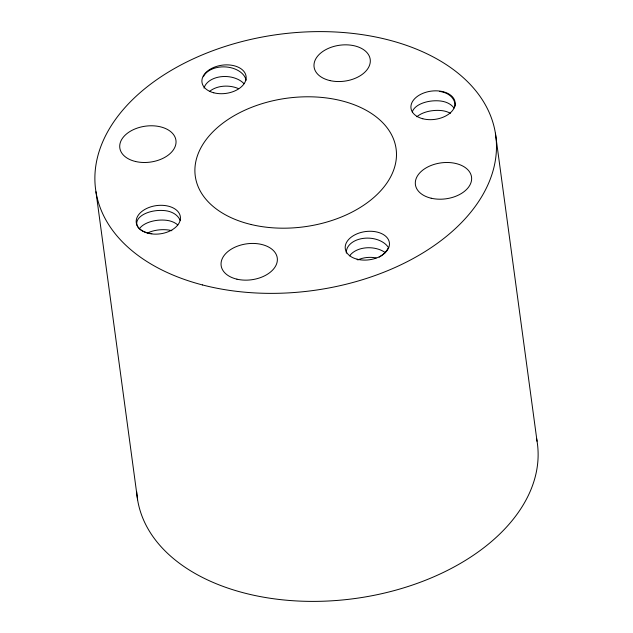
<?xml version="1.0" encoding="UTF-8"?>
<svg xmlns="http://www.w3.org/2000/svg" width="633" height="633" viewBox="0 0 633 633"><rect width="100%" height="100%" fill="white"/><g stroke="black" fill="none" stroke-linecap="round" stroke-linejoin="round"><path stroke-width="0.95" d="M495.402 133.215L537.045 441.233M95.955 191.767L137.598 499.785M536.57 438.566A201.88 129.227 -7.7 0 1 353.942 598.66A201.88 129.227 -7.7 0 1 136.688 491.722M147.331 233.086A21.997 11.695 -4 0 1 168.061 229.945A21.997 16.181 -12.3 0 1 171.852 230.729M151.817 233.656A21.997 11.695 -4 0 1 137.82 219.588A21.997 11.695 -4 0 1 165.458 210.694A21.997 16.181 -12.3 0 1 180.168 220.442M177.81 224.96A21.997 16.181 -12.3 0 0 166.764 220.324A21.997 11.695 -4 0 0 139.592 228.497M349.614 255.89A21.997 14.86 2.7 0 1 385.45 252.709M388.638 247.867A21.997 14.86 2.7 0 0 367.385 238.103A21.997 14.86 2.7 0 0 347.327 247.978A21.997 13.016 -17.2 0 0 346.354 253.129M357.787 259.965A21.997 14.86 2.7 0 1 376.129 257.924M387.997 248.294A21.997 13.016 -17.2 0 1 379.151 257.164M416.862 116.781A21.997 11.695 -4 0 1 442.15 110.656A21.997 16.181 -12.3 0 1 450.411 113.323M454.067 108.069A21.997 16.181 -12.3 0 0 440.845 101.043A21.997 11.695 -4 0 0 412.297 112.128M439.547 91.421A21.997 16.181 -12.3 0 1 455.072 106.154M203.367 76.735A21.997 14.86 2.7 0 1 226.179 66.971A21.997 14.86 2.7 0 1 246.11 80.249M244.069 83.722A21.997 14.86 2.7 0 0 222.666 76.561A21.997 14.86 2.7 0 0 204.673 86.357A21.997 13.016 -17.2 0 0 204.016 88.106M209.863 91.192A21.997 14.86 2.7 0 1 238.514 88.644M202.481 284.945A201.88 129.227 -7.7 0 0 496.312 141.278A201.88 129.227 -7.7 0 0 188.238 61.243A201.88 129.227 -7.7 0 0 202.481 284.945M251.254 224.549A101.343 64.875 -7.7 0 0 396.258 150.148A101.343 64.875 -7.7 0 0 239.527 112.777A101.343 64.875 -7.7 0 0 251.254 224.549M329.864 80.565A28.319 18.128 -7.7 0 0 370.242 59.644A28.319 18.128 -7.7 0 0 326.335 49.358A28.319 18.128 -7.7 0 0 329.864 80.565M135.597 161.51A28.319 18.128 -7.7 0 0 175.974 140.589A28.319 18.128 -7.7 0 0 132.068 130.303A28.319 18.128 -7.7 0 0 135.597 161.51M236.924 279.169A28.319 18.128 -7.7 0 0 277.301 258.248A28.319 18.128 -7.7 0 0 233.395 247.962A28.319 18.128 -7.7 0 0 236.924 279.169M431.192 198.224A28.319 18.128 -7.7 0 0 471.569 177.303A28.319 18.128 -7.7 0 0 427.663 167.017A28.319 18.128 -7.7 0 0 431.192 198.224M422.773 118.751A22.25 14.242 -7.7 0 0 455.159 102.918A22.25 14.242 -7.7 0 0 421.198 94.095A22.25 14.242 -7.7 0 0 422.773 118.751M357.052 259.182A22.25 14.242 -7.7 0 0 389.445 243.349A22.25 14.242 -7.7 0 0 355.485 234.526A22.25 14.242 -7.7 0 0 357.052 259.182M148.035 233.221A22.25 14.242 -7.7 0 0 180.429 217.388A22.25 14.242 -7.7 0 0 146.468 208.566A22.25 14.242 -7.7 0 0 148.035 233.221M213.756 92.79A22.25 14.242 -7.7 0 0 246.142 76.957A22.25 14.242 -7.7 0 0 212.182 68.135A22.25 14.242 -7.7 0 0 213.756 92.79"/></g></svg>
